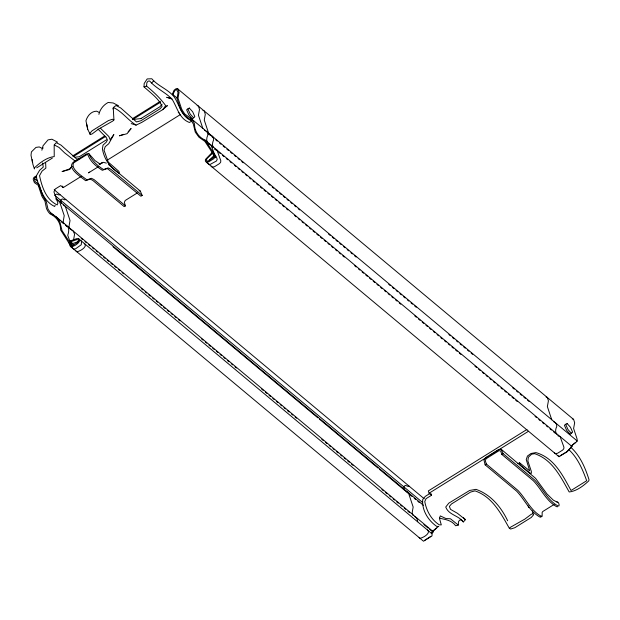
<?xml version="1.0" encoding="UTF-8"?>
<svg xmlns="http://www.w3.org/2000/svg" width="620" height="620" viewBox="0 0 620 620"><rect width="100%" height="100%" fill="white"/><g stroke="black" fill="none" stroke-linecap="round" stroke-linejoin="round"><path stroke-width="0.93" d="M207.522 161.231L207.483 162.959L208.506 164.021L210.04 164.486L216.403 161.022L217.209 159.387L216.496 157.108L204.956 140.012A16.655 15.934 42.6 0 1 194.533 124.07A14.392 13.772 42.6 0 0 190.72 118.242L184.737 113.964L182.799 111.003A4.642 1.302 58.1 0 1 181.273 107.981L178.01 98.169L179.056 92.434L178.165 89.489A2.317 1.69 -50.1 0 0 175.7 88.947L174.057 90.272L172.577 93.659L172.864 94.519L177.32 98.239M439.41 518.165C445.431 519.599 451.616 520.126 455.661 525.768L458.289 525.07L458.475 521.738L459.591 520.141L461.357 519.947M113.925 119.908L112.623 119.242L108.484 120.559L92.07 130.789L89.636 133.564L90.365 134.587L92.148 133.912L98.479 129.154L112.747 121.07L113.925 119.908L113.235 107.593L116.033 105.501L120.675 107.926L136.508 121.939L140.903 120.753L160.045 108.825L162.13 106.384C158.565 98.278 150.412 92.775 143.995 86.839L144.189 83.506L147.173 78.934L151.799 78.763C158.255 86.413 168.5 89.311 174.522 97.379C179.715 105.663 181.629 117.102 191.952 120.923L189.433 122.497C179.087 118.683 177.258 107.206 171.926 98.998C165.168 92.093 156.07 88.451 149.691 81.019L148.079 81.119L146.808 82.809L146.622 86.149C153.667 91.954 160.502 98.332 165.773 105.788L162.673 109.678L141.848 122.349L136.09 125.124L131.231 123.589M36.712 177.134L36.324 177.049A2.619 1.914 -50.1 0 0 34.379 178.328L35.108 181.606L38.758 184.078M73.532 240.165L74.578 234.166L73.237 231.059L69.711 228.664L69.045 226.207L70.029 220.488L65.364 206.468L63.643 205.142M41.873 150.234L43.075 145.708L48.027 139.895L51.894 139.213L57.52 142.15M541.206 516.034L540.911 517.158L539.904 517.064C529.317 511.151 524.706 499.511 516.615 491.133L485.142 464.853L483.957 460.055L485.685 457.599L498.743 449.461L501.231 449.291L535.502 478.276L546.995 493.969L553.304 500.139L558.573 502.867L559.163 504.843L558.86 505.967L557.853 505.874C547.266 499.96 542.655 488.32 534.564 479.942L503.099 453.662L501.231 449.291M98.898 114.367C99.991 109.267 103.571 104.896 108.144 102.471L113.204 102.974L118.505 105.749M39.13 184.558L42.439 194.517A4.642 1.302 58.1 0 0 43.966 197.54L46.299 201.663L47.996 209.126L50.592 212.831L56.242 216.868L433.357 531.766L431.807 533.456M190.72 118.242L577.189 440.96A14.392 1.069 -33.2 0 1 575.817 442.455A16.655 1.24 -33.2 0 0 572.051 446.547L567.222 451.662L559.015 456.715L206.398 162.262L205.375 161.208L205.414 159.472L212.304 152.311L212.823 152.993L207.018 158.472L206.258 160.347L206.646 161.084L208.367 161.037L213.985 157.232L212.644 152.195M55.149 205.274L54.692 206.483C43.075 201.174 39.618 187.472 36.03 176.39L39.564 170.322L43.276 167.059L42.547 162.967M110.624 139.027L113.879 134.571L108.725 143.747L105.222 146.645L104.036 150.203L108.283 162.122L118.854 171.345L119.614 173.639C110.476 168.051 104.183 159.487 102.408 148.847L103.021 145.142L106.299 142.143L107.423 140.066L106.423 137.702L97.999 129.092M72.005 166.509L69.711 169.469L62.054 171.57L69.649 168.896L71.982 166.261M162.045 104.23L159.906 106.741L140.763 118.668M128.185 131.812L131.115 128.511L127.069 133.688L119.42 135.803L123.644 134.323M571.121 447.237L566.781 451.833L560.046 455.793M151.652 83.01L153.76 80.755M507.656 520.754C501.053 506.951 490.776 494.52 475.974 489.343L469.658 490.459L448.834 503.13L445.733 507.021C448.624 514.995 458.583 515.406 463.318 521.939L465.426 519.684L463.466 517.692M509.384 528.372L510.562 527.202L524.822 519.126L531.162 514.36L532.944 513.686L533.665 514.708L531.239 517.483L514.825 527.713L510.686 529.031L509.384 528.372C500.976 513.554 492.28 496.674 475.005 490.877L470.611 492.055L451.461 503.99L449.376 506.432L450.539 509.361L457.452 513.306L465.426 519.684M172.864 94.519L174.724 90.784A2.619 1.914 -50.1 0 1 176.7 89.613L178.033 92.519L177.018 98.603L180.327 108.57A4.642 1.302 58.1 0 0 181.854 111.592L184.698 115.398L190.921 120.04L193.269 123.899L195.285 132.13L198.935 137.167L204.926 141.445L215.559 157.697M430.799 536.354L424.359 540.5M187.914 108.616L186.628 109.841L188.891 114.94L192.433 118.823L193.719 117.599M565.711 424.096L564.425 425.312L566.688 430.42L570.23 434.295L571.516 433.078M209.126 160.231L214.287 155.357M571.175 446.012L575.445 442.541M162.673 109.678L167.423 105.633L164.269 107.547M436.488 528.038L432.884 530.914A14.392 1.069 -33.2 0 0 432.303 531.418M112.825 108.857L114.196 107.895C122.558 112.05 128.108 120.218 136.09 125.124M89.621 172.127L88.52 172.871L98.208 166.834M36.704 167.834L52.382 158.061M72.835 155.829L104.718 135.958M132.517 118.629L160.317 101.3M73.121 156.69L105.826 136.307M132.804 119.49L160.603 102.16M106.477 139.802L79.306 156.736L75.16 157.209M99.394 164.222L103.23 162.308L106.376 163.114M45.624 162.742L45.872 168.097L42.02 171.159L39.541 175.638C41.827 186.674 46.089 199.779 57.21 204.91L57.893 203.097L53.94 191.906L55.258 189.007L60.729 185.597L63.163 187.627L81.243 176.367M106.718 160.487L180.668 114.39M137.322 192.944L125.209 200.493L124.333 202.422L125.48 205.863L124.217 206.646L92.744 180.366L90.179 179.079L85.599 180.707C81.987 177.382 66.154 168.415 73.431 162.068L86.49 153.93L88.706 153.481L95.023 160.634L100.502 164.308M108.585 164.587L140.306 191.084L142.174 195.455L140.91 196.245L107.872 168.911L106.873 168.679L102.292 170.306C96.487 166.478 90.443 161.867 88.025 155.085L87.412 154.582L86.521 154.837L73.61 162.889C70.207 169.384 82.941 176.499 86.854 179.924L91.442 178.297L94 179.575L125.48 205.863M526.977 429.443L428.35 490.916L429.11 493.21L431.551 495.248L426.079 498.658L424.762 501.557C426.49 510.857 431.171 519.583 439.255 524.838L441.3 524.892L439.448 518.374L440.278 515.902L446.02 518.568L450.438 518.777L458.289 525.07M429.11 493.21L488.273 456.336M489.916 455.312L528.534 431.241M430.009 493.443L425.312 496.364L422.724 499.511C421.662 510.058 428.164 520.505 436.736 526.411L438.782 526.465M485.142 464.853L486.398 464.07L517.87 490.35C525.962 498.728 530.573 510.368 541.159 516.282L542.167 516.375L542.136 512.453L542.794 511.508L554.102 504.463M486.398 464.07L485.259 460.629L486.134 458.699L499.054 450.647L500.689 451.011L501.836 454.452L503.099 453.662M517.87 463.768L519.506 462.753L529.712 470.882L526.24 459.614L527.434 456.049L530.999 453.491L535.913 452.6C554.055 457.692 562.712 475.269 571.02 490.498L586.698 480.725C582.567 469.464 577.786 457.909 568.796 449.616M68.975 242.498L70.184 246.124L71.145 246.993L423.514 541.237L431.985 535.897L432.07 534.146L431.086 533.053L78.469 238.599L76.834 238.615L70.006 241.01L70.037 241.994L73.749 245.094M70.037 241.994L76.865 239.599L78.399 240.041L78.554 240.924L77.399 242.668L71.61 245.97L67.735 235.321C68.874 232.128 69.882 226.804 65.805 225.192M78.12 241.653L72.145 243.753L72.114 242.769M36.479 176.026L34.666 176.855A2.317 1.69 -50.1 0 0 33.348 179.754L34.387 182.606L38.231 185.295L41.493 195.106A4.642 1.302 58.1 0 0 43.02 198.129L44.95 201.089L46.407 208.188A14.392 13.772 42.6 0 0 50.22 214.024A16.655 15.934 42.6 0 1 60.644 229.958L71.68 247.372L73.501 248.969L75.361 248.938L81.251 244.753L81.553 241.451L80.577 240.358M60.039 194.649L59.024 194.975L56.753 194.114A2.619 1.914 -50.1 0 0 54.816 195.393L422.685 502.58M65.836 199.493L64.821 199.818L62.558 198.958A2.619 1.914 -50.1 0 0 60.62 200.237L61.341 203.523M408.96 486.018L407.945 486.344L405.682 485.475A2.619 1.914 -50.1 0 0 403.736 486.754L404.465 490.04M100.704 163.455L102.106 163.068L99.084 163.889M143.995 86.839L146.622 86.149M71.145 246.993C74.206 246.062 77.725 244.35 79.368 241.444L79.453 239.7L78.469 238.599M79.848 158.627L76.841 159.131L61 145.103L56.319 142.662L54.173 144.894L54.227 156.589C46.826 157.387 39.897 162.719 34.588 167.725L34.402 168.942L32.837 164.122L32.217 159.565M43.276 148.017L41.819 148.234L39.246 146.932L35.968 147.405L31.419 151.892L31 155.225L32.333 161.983M132.82 119.52L141.352 118.498M577.189 440.96L576.267 440.913L576.964 440.154A4.642 1.302 58.1 0 0 576.871 438.317L573.609 428.505L574.655 422.77L573.764 419.825A2.317 1.69 -50.1 0 0 572.322 418.926M433.357 531.766L432.481 531.72L438.131 526.69A4.642 1.302 58.1 0 0 438.286 526.303M206.398 162.262L208.646 161.898L213.683 158.759L214.853 157.418L215.001 155.86L211.141 145.173A9.122 6.65 -50.1 0 1 207.809 135.16A7.332 5.348 -50.1 0 0 206.592 131.494L204.522 130.2M557.605 506.757L556.597 506.664C546.011 500.751 541.4 489.103 533.308 480.725L501.836 454.452M139.105 190.821L140.306 191.084M171.112 98.433L166.679 97.294L171.926 98.998M556.52 501.712L557.892 502.092M99.247 112.491L96.674 111.189C91.241 111.135 87.358 115.94 85.948 120.776L87.761 129.464L90.365 134.587M54.483 145.057L58.97 147.405L64.527 152.776L75.516 161.394M553.443 421.561L555.512 422.863A7.332 5.348 -50.1 0 1 556.737 426.529A9.122 6.65 -50.1 0 0 556.613 434.38M55.808 199.028L59.559 201.616L64.224 215.644L63.24 221.363L63.906 223.82M406.092 491.242L408.487 492.985L413.153 507.005L412.168 512.732L413.098 515.538M414.733 516.553L416.896 518.281L417.733 521.707M177.622 88.784L573.221 419.12M208.335 133.672L209.824 134.912M212.048 136.772L213.536 138.012M215.76 139.872L217.24 141.112M219.472 142.972L220.953 144.212M223.185 146.072L224.665 147.312M226.897 149.172L228.377 150.412M230.609 152.272L232.089 153.512M234.321 155.372L235.802 156.612M238.034 158.472L239.514 159.712M241.746 161.572L243.226 162.812M268.468 183.892L269.956 185.124M272.18 186.984L273.668 188.224M275.892 190.084L277.38 191.324M279.604 193.184L281.092 194.424M283.317 196.284L284.805 197.524M287.029 199.384L288.517 200.624M290.741 202.484L292.229 203.724M294.454 205.584L295.934 206.824M298.166 208.684L299.646 209.924M328.6 234.104L330.088 235.344M332.312 237.204L333.8 238.444M336.024 240.304L337.512 241.544M339.737 243.404L341.225 244.644M343.449 246.504L344.937 247.744M347.161 249.604L348.649 250.837M350.874 252.697L352.362 253.937M354.586 255.797L356.074 257.037M388.74 284.317L390.22 285.556M392.445 287.417L393.933 288.656M396.157 290.517L397.645 291.757M399.869 293.617L401.357 294.856M403.581 296.716L405.069 297.957M407.293 299.817L408.782 301.056M411.006 302.917L412.494 304.156M414.718 306.017L416.206 307.257M448.872 334.529L450.353 335.769M452.585 337.629L454.065 338.869M456.297 340.729L457.777 341.969M460.009 343.829L461.489 345.069M463.721 346.929L465.202 348.169M467.426 350.029L468.914 351.269M471.138 353.129L472.626 354.369M512.717 387.841L514.197 389.081M516.429 390.941L517.909 392.181M520.141 394.041L521.621 395.281M523.854 397.141L525.334 398.381M527.566 400.241L529.046 401.481M178.227 112.359L179.444 113.375M204.956 140.012L572.051 446.547M207.692 143.011L209.172 144.251M211.404 146.111L212.885 147.351M215.109 149.211L216.597 150.451M218.821 152.311L220.309 153.551M222.534 155.411L224.022 156.651M226.246 158.511L227.734 159.751M229.958 161.611L231.446 162.851M234.414 165.331L235.902 166.571M238.126 168.431L239.615 169.671M241.839 171.531L243.327 172.771M245.551 174.631L247.039 175.871M249.263 177.731L250.751 178.971M252.976 180.831L254.456 182.071M256.688 183.931L258.168 185.171M260.4 187.031L261.88 188.271M264.112 190.131L265.592 191.371M267.825 193.231L269.305 194.463M271.537 196.323L273.017 197.563M275.249 199.423L276.729 200.663M278.961 202.523L280.442 203.763M282.673 205.623L284.154 206.863M286.386 208.723L287.866 209.963M294.547 215.543L296.035 216.783M298.259 218.643L299.747 219.883M301.971 221.743L303.459 222.983M305.683 224.843L307.171 226.083M309.396 227.943L310.884 229.183M313.108 231.043L314.596 232.283M316.82 234.143L318.308 235.383M320.532 237.243L322.02 238.483M324.245 240.343L325.733 241.583M327.957 243.443L329.437 244.683M331.669 246.543L333.149 247.783M335.381 249.643L336.862 250.883M339.094 252.743L340.574 253.983M342.806 255.843L344.286 257.083M354.679 265.755L356.167 266.995M358.391 268.855L359.879 270.095M362.103 271.955L363.591 273.195M365.815 275.055L367.303 276.295M369.528 278.155L371.016 279.395M373.24 281.255L374.728 282.495M376.952 284.355L378.44 285.595M380.665 287.455L382.153 288.695M384.377 290.555L385.865 291.795M388.089 293.655L389.577 294.895M391.801 296.755L393.289 297.995M395.513 299.855L397.002 301.095M399.226 302.955L400.714 304.195M414.819 315.975L416.299 317.215M418.531 319.075L420.011 320.315M422.243 322.175L423.724 323.415M425.948 325.267L427.436 326.507M429.66 328.368L431.148 329.608M433.372 331.467L434.86 332.708M437.085 334.567L438.572 335.808M440.797 337.668L442.285 338.908M444.509 340.767L445.997 342.007M448.221 343.868L449.709 345.108M451.933 346.967L453.421 348.208M455.646 350.067L457.134 351.308M459.358 353.168L460.846 354.408M474.951 366.188L476.431 367.428M478.663 369.288L480.143 370.528M482.375 372.387L483.856 373.628M486.088 375.488L487.568 376.728M489.8 378.588L491.28 379.828M493.512 381.688L494.993 382.928M497.225 384.788L498.705 386.028M500.929 387.887L502.417 389.128M504.641 390.988L506.129 392.22M508.354 394.08L509.842 395.32M512.066 397.18L513.554 398.42M515.778 400.28L517.266 401.52M535.083 416.4L536.571 417.64M538.796 419.5L540.276 420.74M542.508 422.6L543.988 423.84M546.22 425.7L547.7 426.94M549.932 428.8L551.413 430.04M553.644 431.9L555.125 433.14M142.174 195.455L110.693 169.175L108.136 167.888L103.548 169.516C97.216 165.672 91.566 160.371 88.706 153.481M54.18 189.759L424.266 498.798M34.379 178.328L37.293 180.761M56.249 198.687L423.429 505.292M112.972 246.76L317.874 417.857M319.362 419.097L378.006 468.077M379.494 469.317L404.736 490.389M405.464 491.001L408.379 493.435M409.836 494.651L412.021 496.481M414.207 498.302L415.664 499.518M417.857 501.348L419.314 502.564M50.592 212.831L53.467 215.225M57.056 218.225L59.923 220.619M61.365 221.821L63.519 223.619M65.658 225.409L67.146 226.649M81.251 238.429L82.739 239.669M84.963 241.529L86.451 242.769M88.675 244.629L90.156 245.869M92.388 247.729L93.868 248.969M96.1 250.829L97.58 252.069M99.812 253.929L101.292 255.169M103.525 257.029L105.005 258.269M107.237 260.129L108.717 261.369M110.949 263.229L112.429 264.469M114.661 266.329L116.142 267.569M118.374 269.429L119.854 270.669M122.086 272.529L123.566 273.769M141.383 288.641L142.871 289.881M145.096 291.741L146.583 292.981M148.808 294.841L150.296 296.081M152.52 297.941L154.008 299.181M156.232 301.041L157.72 302.281M159.945 304.141L161.433 305.381M163.657 307.241L165.145 308.481M167.369 310.341L168.849 311.581M171.081 313.441L172.561 314.681M174.793 316.541L176.274 317.781M178.506 319.641L179.986 320.881M201.516 338.861L203.004 340.101M205.228 341.953L206.716 343.193M208.94 345.053L210.428 346.293M212.652 348.153L214.14 349.393M216.365 351.253L217.853 352.493M220.077 354.353L221.565 355.593M223.789 357.453L225.277 358.693M227.501 360.553L228.989 361.793M231.213 363.653L232.702 364.893M234.926 366.753L236.414 367.993M261.656 389.073L263.136 390.313M265.36 392.173L266.848 393.413M269.072 395.273L270.56 396.513M272.785 398.373L274.272 399.613M276.497 401.473L277.985 402.713M280.209 404.573L281.697 405.813M283.921 407.666L285.409 408.906M287.633 410.765L289.122 412.006M291.346 413.865L292.834 415.106M295.058 416.966L296.546 418.206M321.788 439.286L323.268 440.525M325.5 442.386L326.98 443.625M329.212 445.486L330.692 446.725M332.925 448.586L334.405 449.825M336.637 451.686L338.117 452.925M340.341 454.786L341.829 456.025M344.053 457.886L345.542 459.125M347.766 460.986L349.254 462.225M351.478 464.086L352.966 465.325M381.92 489.498L383.4 490.738M385.632 492.598L387.113 493.838M389.344 495.698L390.825 496.938M393.057 498.798L394.537 500.038M396.769 501.898L398.249 503.138M400.481 504.998L401.962 506.238M404.193 508.098L405.674 509.338M407.906 511.198L409.386 512.438M423.871 524.528L428.172 528.124M429.614 529.325L431.768 531.123M70.006 241.01L71.486 242.249M419.112 537.494L420.065 538.361C423.127 537.432 426.645 535.711 428.288 532.805L428.374 531.061L427.389 529.961M75.989 250.968L76.942 251.844C80.003 250.906 83.529 249.194 85.165 246.287L85.25 244.544L84.273 243.443M100.409 128.185L108.849 136.508L110.461 140.453M462.009 520.606L463.318 521.939M558 455.654L559.015 456.715M554.303 452.569L555.318 453.631L557.574 453.259L562.611 450.12L563.774 448.787L563.929 447.221L560.069 436.542A9.122 6.65 -50.1 0 1 557.736 435.573M211.18 166.052L212.195 167.106L214.45 166.741L219.488 163.602L220.658 162.262L220.805 160.704L216.946 150.017A9.122 6.65 -50.1 0 1 214.613 149.048M56.242 216.868L59.9 221.906L61.992 230.531L72.625 246.783M570.966 447.415C580.227 455.948 585.264 467.829 589 479.609L588.814 480.825C583.505 485.832 576.577 491.164 569.175 491.97C560.751 476.912 552.257 459.521 534.673 453.685L531.665 454.181L528.38 457.188L527.868 460.97L531.332 471.386L531.348 473.378L529.829 473.029L520.265 465.046L519.506 462.753M528.116 505.904L528.829 507.555M551.769 419.818L547.367 406.596L548.413 400.861L547.522 397.916A2.317 1.69 -50.1 0 0 546.081 397.017M431.039 493.721L431.551 495.248M202.849 128.456L198.447 115.235L199.493 109.5L198.601 106.547A2.317 1.69 -50.1 0 0 197.16 105.648M62.659 186.101L63.163 187.627M532.371 510.942L532.944 513.686M86.699 124.132L87.761 129.464M213.133 147.234A9.122 6.65 -50.1 0 1 213.613 140.004A7.332 5.348 -50.1 0 0 212.397 136.338L208.94 134.176L204.251 120.079L205.29 114.343L204.399 111.399A2.317 1.69 -50.1 0 0 202.965 110.492M431.505 532.409A16.655 1.24 -33.2 0 1 431.35 533.626M189.27 108.043L188.038 109.213L190.201 114.103L193.603 117.831L194.835 116.661L192.665 111.763L189.27 108.043M567.067 423.514L565.827 424.685L567.997 429.582L571.4 433.303L572.632 432.132L570.462 427.242L567.067 423.514"/></g></svg>
